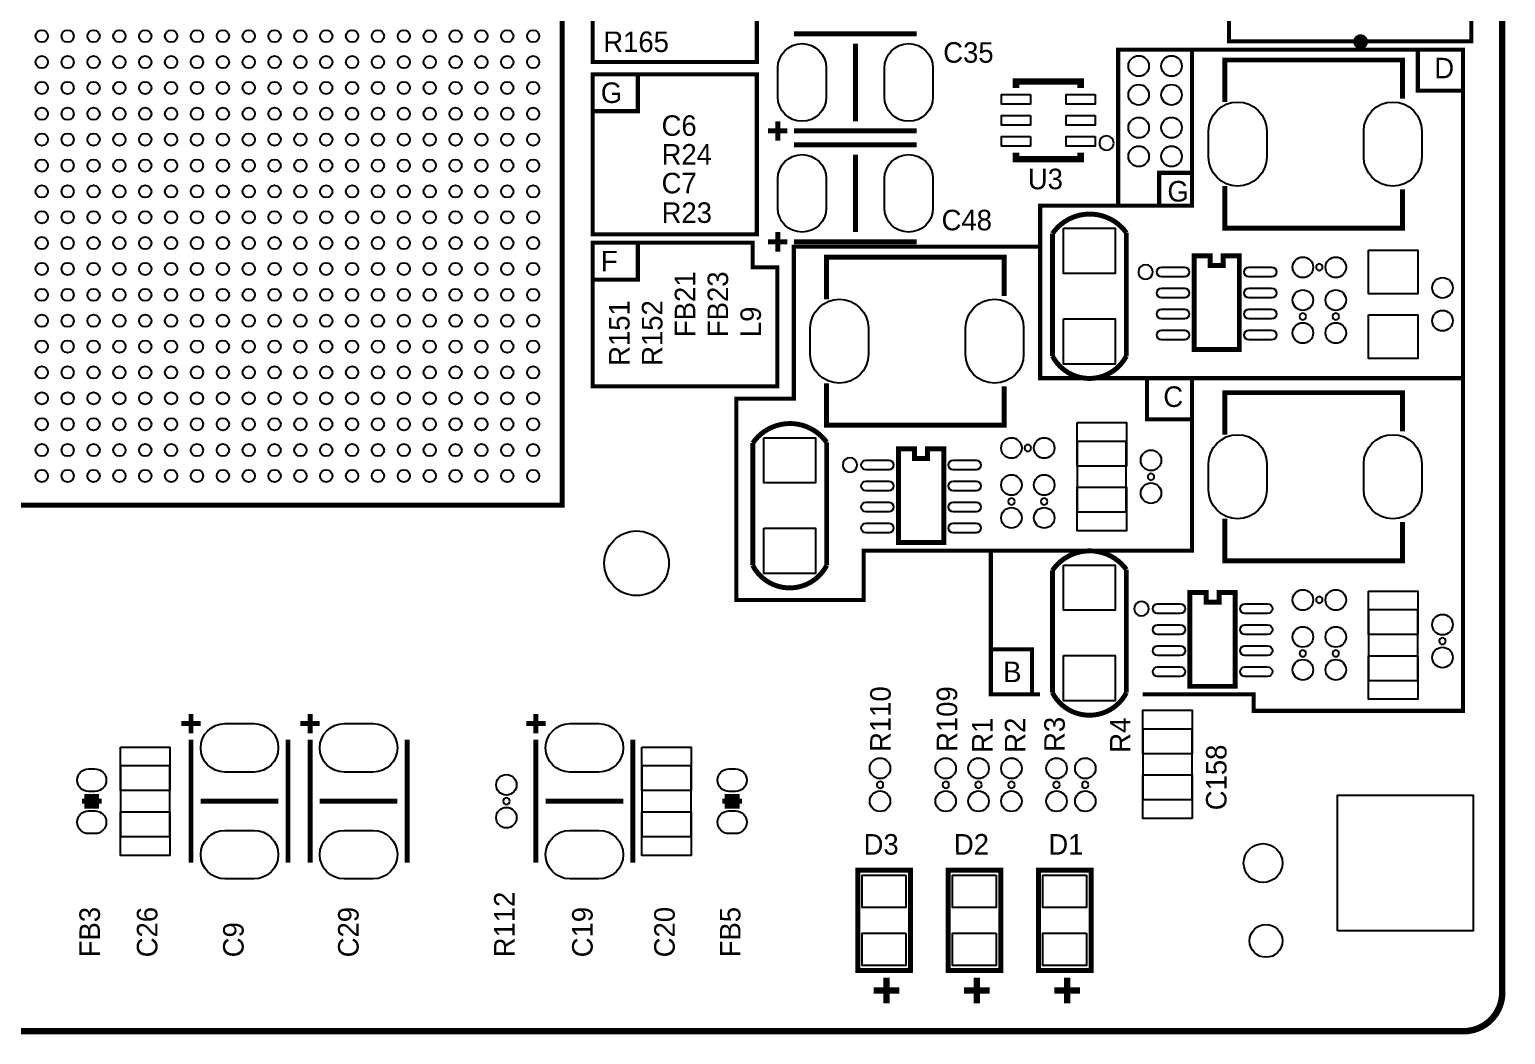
# Model space of a CAD drawing. Extents: x -0.1 to 75.1, y -0.1 to 56.8.
# Drawn here: x 29.44 to 75.1, y -0.1 to 30.97 of the extents above; entities that cross this region are included whole.
import ezdxf

# ---------------------------------------------------------------- set-up
doc = ezdxf.new("R2010")
doc.units = 0
for name, color, linetype in [('BG_OUTLINE', 7, 'CONTINUOUS'), ('BG_SILKSCREEN_TOP', 254, 'CONTINUOUS'), ('PG_SILKSCREEN_TOP', 7, 'CONTINUOUS'), ('PIN_TOP', 12, 'CONTINUOUS'), ('RD_SILKSCREEN_TOP', 253, 'CONTINUOUS')]:
    doc.layers.add(name, color=color, linetype=linetype)

msp = doc.modelspace()

# ---------------------------------------------------------------- linework, layer by layer
at = {"layer": 'BG_OUTLINE', "const_width": 0.2}
msp.add_lwpolyline([(1.199998, 0), (73.800005, 0, 0.414212), (75.000002, 1.199998), (75.000002, 53.799994, 0.414213), (73.800005, 54.999992), (1.199998, 54.999992, 0.414214), (0, 53.799994), (0, 1.199998, 0.414212), (1.199998, 0)], format="xyb", dxfattribs=at)
at = {"layer": 'BG_SILKSCREEN_TOP', "const_width": 0.127}
for points in [[(66.548, 33.655), (66.548, 30.607), (74.041, 30.607), (74.041, 39.243), (66.421, 39.243), (66.421, 37.592)], [(48.641, 34.671), (48.641, 33.401), (46.863, 33.401), (46.863, 29.972), (51.943, 29.972), (51.943, 35.306), (48.641, 35.306), (48.641, 34.671)], [(73.787, 20.193), (73.787, 30.353), (65.405, 30.353), (65.405, 25.527), (60.706, 25.527), (60.706, 24.257)], [(65.405, 30.353), (63.119, 30.353), (63.119, 25.527)], [(72.39, 30.353), (72.39, 29.083), (73.787, 29.083)], [(46.863, 28.448), (48.26, 28.448), (48.26, 29.591), (46.863, 29.591), (46.863, 24.638), (49.657, 24.638)], [(48.26, 29.591), (51.943, 29.591), (51.943, 24.638), (49.53, 24.638)], [(65.405, 26.543), (64.389, 26.543), (64.389, 25.527)], [(48.26, 24.384), (48.26, 23.241), (46.863, 23.241)], [(46.863, 24.384), (46.863, 19.939), (52.578, 19.939), (52.578, 23.622), (51.816, 23.622), (51.816, 24.384), (46.863, 24.384)], [(65.405, 20.193), (60.706, 20.193), (60.706, 24.257), (53.086, 24.257), (53.086, 23.876)], [(53.086, 23.876), (53.086, 19.558), (51.308, 19.558), (51.308, 13.335), (55.245, 13.335), (55.245, 14.859), (65.405, 14.859), (65.405, 15.24)], [(63.881, 10.414), (67.31, 10.414), (67.31, 9.906), (73.787, 9.906), (73.787, 20.193), (65.405, 20.193), (65.405, 14.986)], [(64.008, 20.193), (64.008, 18.923), (65.405, 18.923)], [(60.706, 10.414), (59.182, 10.414), (59.182, 14.859)], [(59.182, 11.811), (60.452, 11.811), (60.452, 10.414)]]:
    msp.add_lwpolyline(points, dxfattribs=at)
at = {"layer": 'PG_SILKSCREEN_TOP'}
for points in [[(1.199998, 0), (73.800005, 0, 0.414213), (75.000002, 1.199998), (75.000002, 53.799994, 0.414211), (73.800005, 54.999992), (1.199998, 54.999992, 0.414213), (0, 53.799994), (0, 1.199998, 0.414215), (1.199998, 0)], [(69.4436, 23.622, 1), (69.2404, 23.622, 1), (69.4436, 23.622)], [(68.9356, 22.098, 1), (68.7324, 22.098, 1), (68.9356, 22.098)], [(69.9516, 22.098, 1), (69.7484, 22.098, 1), (69.9516, 22.098)], [(60.4266, 18.034, 1), (60.2234, 18.034, 1), (60.4266, 18.034)], [(64.2366, 17.145, 1), (64.0334, 17.145, 1), (64.2366, 17.145)], [(59.9186, 16.383, 1), (59.7154, 16.383, 1), (59.9186, 16.383)], [(60.9346, 16.383, 1), (60.7314, 16.383, 1), (60.9346, 16.383)], [(69.4436, 13.335, 1), (69.2404, 13.335, 1), (69.4436, 13.335)], [(73.2536, 12.065, 1), (73.0504, 12.065, 1), (73.2536, 12.065)], [(68.9356, 11.684, 1), (68.7324, 11.684, 1), (68.9356, 11.684)], [(69.9516, 11.684, 1), (69.7484, 11.684, 1), (69.9516, 11.684)], [(55.8546, 7.62, 1), (55.6514, 7.62, 1), (55.8546, 7.62)], [(57.8866, 7.62, 1), (57.6834, 7.62, 1), (57.8866, 7.62)], [(58.9026, 7.62, 1), (58.6994, 7.62, 1), (58.9026, 7.62)], [(59.9186, 7.62, 1), (59.7154, 7.62, 1), (59.9186, 7.62)], [(61.3156, 7.62, 1), (61.1124, 7.62, 1), (61.3156, 7.62)], [(62.2046, 7.62, 1), (62.0014, 7.62, 1), (62.2046, 7.62)], [(44.2976, 7.112, 1), (44.0944, 7.112, 1), (44.2976, 7.112)]]:
    msp.add_lwpolyline(points, format="xyb", dxfattribs=at)
for points, const_width in [([(28.924402, 16.269183), (45.924419, 16.269183), (45.924419, 33.269199), (28.924402, 33.269199), (28.924402, 16.269183)], 0.1524), ([(53.091004, 30.836997), (56.890996, 30.836997)], 0.1524), ([(54.991, 30.536998), (54.991, 28.137002)], 0.1524), ([(71.914995, 28.831997), (71.914995, 30.031995), (66.415006, 30.031995), (66.415006, 28.731997)], 0.1524), ([(61.960811, 29.164305), (61.960811, 29.364889), (59.959189, 29.364889), (59.959189, 29.164305)], 0.200711), ([(52.291005, 27.837003), (52.891004, 27.837003)], 0.1524), ([(52.591005, 27.537004), (52.591005, 28.137002)], 0.1524), ([(56.890996, 27.837003), (53.091004, 27.837003)], 0.1524), ([(53.091004, 27.407997), (56.890996, 27.407997)], 0.1524), ([(54.991, 27.107998), (54.991, 24.708002)], 0.1524), ([(61.960811, 27.162811), (61.960811, 26.964589), (59.959189, 26.964589), (59.959189, 27.162811)], 0.200711), ([(66.415006, 26.132003), (66.415006, 24.832005), (71.914995, 24.832005), (71.914995, 26.032003)], 0.1524), ([(52.591005, 24.108004), (52.591005, 24.708002)], 0.1524), ([(52.291005, 24.408003), (52.891004, 24.408003)], 0.1524), ([(56.890996, 24.408003), (53.091004, 24.408003)], 0.1524), ([(59.595995, 22.735997), (59.595995, 23.935995), (54.096006, 23.935995), (54.096006, 22.635997)], 0.1524), ([(65.467001, 23.978997), (65.967, 23.978997), (65.967, 23.678998), (66.367, 23.678998), (66.367, 23.978997), (66.866999, 23.978997), (66.866999, 21.079003), (65.467001, 21.079003), (65.467001, 23.978997)], 0.1524), ([(54.096006, 20.036003), (54.096006, 18.736005), (59.595995, 18.736005), (59.595995, 19.936003)], 0.1524), ([(71.914995, 18.544997), (71.914995, 19.744995), (66.415006, 19.744995), (66.415006, 18.444997)], 0.1524), ([(56.323001, 18.009997), (56.823, 18.009997), (56.823, 17.709998), (57.223, 17.709998), (57.223, 18.009997), (57.722999, 18.009997), (57.722999, 15.110003), (56.323001, 15.110003), (56.323001, 18.009997)], 0.1524), ([(66.415006, 15.845003), (66.415006, 14.545005), (71.914995, 14.545005), (71.914995, 15.745003)], 0.1524), ([(65.340001, 13.564997), (65.84, 13.564997), (65.84, 13.264998), (66.24, 13.264998), (66.24, 13.564997), (66.739999, 13.564997), (66.739999, 10.665003), (65.340001, 10.665003), (65.340001, 13.564997)], 0.1524), ([(34.141004, 9.511995), (34.741002, 9.511995)], 0.1524), ([(34.441003, 9.811995), (34.441003, 9.211996)], 0.1524), ([(37.824004, 9.511995), (38.424002, 9.511995)], 0.1524), ([(38.124003, 9.811995), (38.124003, 9.211996)], 0.1524), ([(44.809004, 9.511995), (45.409002, 9.511995)], 0.1524), ([(45.109003, 9.811995), (45.109003, 9.211996)], 0.1524), ([(34.441003, 5.212004), (34.441003, 9.011996)], 0.1524), ([(37.440997, 9.011996), (37.440997, 5.212004)], 0.1524), ([(38.124003, 5.212004), (38.124003, 9.011996)], 0.1524), ([(41.123997, 9.011996), (41.123997, 5.212004)], 0.1524), ([(45.109003, 5.212004), (45.109003, 9.011996)], 0.1524), ([(48.108997, 9.011996), (48.108997, 5.212004)], 0.1524), ([(31.2166, 6.9596), (31.5214, 6.9596), (31.5214, 7.2644), (31.2166, 7.2644), (31.2166, 6.9596)], 0.1524), ([(51.0286, 6.9596), (51.3334, 6.9596), (51.3334, 7.2644), (51.0286, 7.2644), (51.0286, 6.9596)], 0.1524), ([(31.0642, 7.112), (31.6738, 7.112)], 0.1524), ([(37.140998, 7.112), (34.741002, 7.112)], 0.1524), ([(40.823998, 7.112), (38.424002, 7.112)], 0.1524), ([(47.808998, 7.112), (45.409002, 7.112)], 0.1524), ([(50.8762, 7.112), (51.4858, 7.112)], 0.1524), ([(56.6166, 1.8796), (55.0672, 1.8796), (55.0672, 4.9784), (56.6928, 4.9784), (56.6928, 1.8796), (56.6166, 1.8796)], 0.1524), ([(59.4106, 1.8796), (57.8612, 1.8796), (57.8612, 4.9784), (59.4868, 4.9784), (59.4868, 1.8796), (59.4106, 1.8796)], 0.1524), ([(62.2046, 1.8796), (60.6552, 1.8796), (60.6552, 4.9784), (62.2808, 4.9784), (62.2808, 1.8796), (62.2046, 1.8796)], 0.1524), ([(55.9562, 0.85852), (55.9562, 1.65862)], 0.20066), ([(58.7502, 0.85852), (58.7502, 1.65862)], 0.20066), ([(61.5442, 0.85852), (61.5442, 1.65862)], 0.20066), ([(56.35498, 1.2573), (55.55742, 1.2573)], 0.20066), ([(59.14898, 1.2573), (58.35142, 1.2573)], 0.20066), ([(61.94298, 1.2573), (61.14542, 1.2573)], 0.20066)]:
    msp.add_lwpolyline(points, dxfattribs=dict(at, const_width=const_width))
for points, const_width in [([(70.745096, 30.596078, 1), (70.491096, 30.596078, 1), (70.745096, 30.596078)], 0.2032), ([(63.373, 24.6888), (63.373, 20.8788, -0.607021), (61.087, 20.8788), (61.087, 24.6634, -0.517517), (63.373, 24.6888)], 0.1524), ([(54.102, 18.2118), (54.102, 14.4018, -0.607021), (51.816, 14.4018), (51.816, 18.1864, -0.517517), (54.102, 18.2118)], 0.1524), ([(63.373, 14.2748), (63.373, 10.4648, -0.607021), (61.087, 10.4648), (61.087, 14.2494, -0.517517), (63.373, 14.2748)], 0.1524)]:
    msp.add_lwpolyline(points, format="xyb", dxfattribs=dict(at, const_width=const_width))
for points in [[(62.982704, 27.464004, 1), (62.537296, 27.463996, 1)], [(64.190601, 23.478998, 1), (63.7434, 23.479002, 1)], [(55.046601, 17.509998, 1), (54.5994, 17.510002, 1)], [(64.063601, 13.064998, 1), (63.6164, 13.065002, 1)]]:
    msp.add_lwpolyline(points, format="xyb", close=True, dxfattribs=at)
for points in [[(61.860913, 18.245099), (63.361087, 18.245099), (63.361087, 16.044901), (61.860913, 16.044901)], [(70.877913, 13.038099), (72.378087, 13.038099), (72.378087, 10.837901), (70.877913, 10.837901)], [(65.393087, 7.154901), (63.892887, 7.154901), (63.892887, 9.355125), (65.393087, 9.355125)], [(32.269913, 8.212099), (33.770113, 8.212099), (33.770113, 6.011901), (32.269913, 6.011901)], [(48.398913, 8.212099), (49.899113, 8.212099), (49.899113, 6.011901), (48.398913, 6.011901)]]:
    msp.add_lwpolyline(points, close=True, dxfattribs=at)
at = {"layer": 'PIN_TOP'}
for points in [[(54.090989, 29.786999), (54.090989, 28.887001, -1), (52.590992, 28.887001), (52.590992, 29.786999, -1)], [(57.391008, 29.786999), (57.391008, 28.887001, -1), (55.891011, 28.887001), (55.891011, 29.786999, -1)], [(65.915007, 27.032001), (65.915007, 27.831999, -1), (67.715003, 27.831999), (67.715003, 27.032001, -1)], [(70.714997, 27.032001), (70.714997, 27.831999, -1), (72.514993, 27.831999), (72.514993, 27.032001, -1)], [(54.090989, 26.357999), (54.090989, 25.458001, -1), (52.590992, 25.458001), (52.590992, 26.357999, -1)], [(57.391008, 26.357999), (57.391008, 25.458001, -1), (55.891011, 25.458001), (55.891011, 26.357999, -1)], [(65.166989, 23.328998), (64.466991, 23.328998, -1), (64.466991, 23.628998), (65.166989, 23.628998, -1)], [(67.867009, 23.328998), (67.167011, 23.328998, -1), (67.167011, 23.628998), (67.867009, 23.628998, -1)], [(65.166989, 22.679012), (64.466991, 22.679012, -1), (64.466991, 22.979012), (65.166989, 22.979012, -1)], [(67.867009, 22.679012), (67.167011, 22.679012, -1), (67.167011, 22.979012), (67.867009, 22.979012, -1)], [(53.596007, 20.936001), (53.596007, 21.735999, -1), (55.396003, 21.735999), (55.396003, 20.936001, -1)], [(58.395997, 20.936001), (58.395997, 21.735999, -1), (60.195993, 21.735999), (60.195993, 20.936001, -1)], [(65.166989, 22.029001), (64.466991, 22.029001, -1), (64.466991, 22.329), (65.166989, 22.329, -1)], [(67.867009, 22.029001), (67.167011, 22.029001, -1), (67.167011, 22.329), (67.867009, 22.329, -1)], [(65.166989, 21.378989), (64.466991, 21.378989, -1), (64.466991, 21.678989), (65.166989, 21.678989, -1)], [(67.867009, 21.378989), (67.167011, 21.378989, -1), (67.167011, 21.678989), (67.867009, 21.678989, -1)], [(65.915007, 16.745001), (65.915007, 17.544999, -1), (67.715003, 17.544999), (67.715003, 16.745001, -1)], [(70.714997, 16.745001), (70.714997, 17.544999, -1), (72.514993, 17.544999), (72.514993, 16.745001, -1)], [(56.022989, 17.359998), (55.322991, 17.359998, -1), (55.322991, 17.659998), (56.022989, 17.659998, -1)], [(58.723009, 17.359998), (58.023011, 17.359998, -1), (58.023011, 17.659998), (58.723009, 17.659998, -1)], [(56.022989, 16.710012), (55.322991, 16.710012, -1), (55.322991, 17.010012), (56.022989, 17.010012, -1)], [(58.723009, 16.710012), (58.023011, 16.710012, -1), (58.023011, 17.010012), (58.723009, 17.010012, -1)], [(56.022989, 16.060001), (55.322991, 16.060001, -1), (55.322991, 16.36), (56.022989, 16.36, -1)], [(58.723009, 16.060001), (58.023011, 16.060001, -1), (58.023011, 16.36), (58.723009, 16.36, -1)], [(56.022989, 15.40999), (55.322991, 15.40999, -1), (55.322991, 15.709989), (56.022989, 15.709989, -1)], [(58.723009, 15.40999), (58.023011, 15.40999, -1), (58.023011, 15.709989), (58.723009, 15.709989, -1)], [(65.039989, 12.914998), (64.339991, 12.914998, -1), (64.339991, 13.214998), (65.039989, 13.214998, -1)], [(67.740009, 12.914998), (67.040011, 12.914998, -1), (67.040011, 13.214998), (67.740009, 13.214998, -1)], [(65.039989, 12.265012), (64.339991, 12.265012, -1), (64.339991, 12.565012), (65.039989, 12.565012, -1)], [(67.740009, 12.265012), (67.040011, 12.265012, -1), (67.040011, 12.565012), (67.740009, 12.565012, -1)], [(65.039989, 11.615001), (64.339991, 11.615001, -1), (64.339991, 11.915), (65.039989, 11.915, -1)], [(67.740009, 11.615001), (67.040011, 11.615001, -1), (67.040011, 11.915), (67.740009, 11.915, -1)], [(65.039989, 10.96499), (64.339991, 10.96499, -1), (64.339991, 11.264989), (65.039989, 11.264989, -1)], [(67.740009, 10.96499), (67.040011, 10.96499, -1), (67.040011, 11.264989), (67.740009, 11.264989, -1)], [(36.390999, 8.012011), (35.491001, 8.012011, -1), (35.491001, 9.512008), (36.390999, 9.512008, -1)], [(40.073999, 8.012011), (39.174001, 8.012011, -1), (39.174001, 9.512008), (40.073999, 9.512008, -1)], [(47.058999, 8.012011), (46.159001, 8.012011, -1), (46.159001, 9.512008), (47.058999, 9.512008, -1)], [(31.269, 8.112011), (31.469, 8.112011, -1), (31.469, 7.412012), (31.269, 7.412012, -1)], [(51.081, 8.112011), (51.281, 8.112011, -1), (51.281, 7.412012), (51.081, 7.412012, -1)], [(31.269, 6.811988), (31.469, 6.811988, -1), (31.469, 6.111989), (31.269, 6.111989, -1)], [(51.081, 6.811988), (51.281, 6.811988, -1), (51.281, 6.111989), (51.081, 6.111989, -1)], [(36.390999, 4.711992), (35.491001, 4.711992, -1), (35.491001, 6.211989), (36.390999, 6.211989, -1)], [(40.073999, 4.711992), (39.174001, 4.711992, -1), (39.174001, 6.211989), (40.073999, 6.211989, -1)], [(47.058999, 4.711992), (46.159001, 4.711992, -1), (46.159001, 6.211989), (47.058999, 6.211989, -1)]]:
    msp.add_lwpolyline(points, format="xyb", close=True, dxfattribs=at)
for points in [[(60.408795, 28.963658), (60.408795, 28.663964), (59.509584, 28.663964), (59.509584, 28.963658)], [(62.410416, 28.963658), (62.410416, 28.663964), (61.511205, 28.663964), (61.511205, 28.963658)], [(60.408795, 28.313342), (60.408795, 28.013647), (59.509584, 28.013647), (59.509584, 28.313342)], [(62.410416, 28.313342), (62.410416, 28.013647), (61.511205, 28.013647), (61.511205, 28.313342)], [(60.408795, 27.663153), (60.408795, 27.363458), (59.509584, 27.363458), (59.509584, 27.663153)], [(62.410416, 27.663153), (62.410416, 27.363458), (61.511205, 27.363458), (61.511205, 27.663153)], [(61.430052, 24.829999), (63.029948, 24.829999), (63.029948, 23.430001), (61.430052, 23.430001)], [(70.866, 24.152098), (72.39, 24.152098), (72.39, 22.805898), (70.866, 22.805898)], [(61.430052, 22.029903), (63.029948, 22.029903), (63.029948, 20.629905), (61.430052, 20.629905)], [(70.866, 22.152102), (72.39, 22.152102), (72.39, 20.805902), (70.866, 20.805902)], [(61.849, 18.818098), (63.373, 18.818098), (63.373, 17.471898), (61.849, 17.471898)], [(52.159052, 18.352999), (53.758948, 18.352999), (53.758948, 16.953001), (52.159052, 16.953001)], [(61.849, 16.818102), (63.373, 16.818102), (63.373, 15.471902), (61.849, 15.471902)], [(52.159052, 15.552903), (53.758948, 15.552903), (53.758948, 14.152905), (52.159052, 14.152905)], [(61.430052, 14.415999), (63.029948, 14.415999), (63.029948, 13.016001), (61.430052, 13.016001)], [(70.866, 13.611098), (72.39, 13.611098), (72.39, 12.264898), (70.866, 12.264898)], [(61.430052, 11.615903), (63.029948, 11.615903), (63.029948, 10.215905), (61.430052, 10.215905)], [(70.866, 11.611102), (72.39, 11.611102), (72.39, 10.264902), (70.866, 10.264902)], [(65.405, 8.581898), (63.881, 8.581898), (63.881, 9.928098), (65.405, 9.928098)], [(32.258, 8.785098), (33.782, 8.785098), (33.782, 7.438898), (32.258, 7.438898)], [(48.387, 8.785098), (49.911, 8.785098), (49.911, 7.438898), (48.387, 7.438898)], [(65.405, 6.581902), (63.881, 6.581902), (63.881, 7.928102), (65.405, 7.928102)], [(69.900038, 3.100045), (69.900038, 7.299935), (74.099928, 7.299935), (74.099928, 3.100045)], [(69.900063, 3.100045), (69.900063, 7.299935), (74.099953, 7.299935), (74.099953, 3.100045)], [(32.258, 6.785102), (33.782, 6.785102), (33.782, 5.438902), (32.258, 5.438902)], [(48.387, 6.785102), (49.911, 6.785102), (49.911, 5.438902), (48.387, 5.438902)], [(56.555005, 4.828159), (56.555005, 3.828161), (55.204995, 3.828161), (55.204995, 4.828159)], [(59.349005, 4.828159), (59.349005, 3.828161), (57.998995, 3.828161), (57.998995, 4.828159)], [(62.143005, 4.828159), (62.143005, 3.828161), (60.792995, 3.828161), (60.792995, 4.828159)], [(56.555005, 3.029839), (56.555005, 2.029841), (55.204995, 2.029841), (55.204995, 3.029839)], [(59.349005, 3.029839), (59.349005, 2.029841), (57.998995, 2.029841), (57.998995, 3.029839)], [(62.143005, 3.029839), (62.143005, 2.029841), (60.792995, 2.029841), (60.792995, 3.029839)]]:
    msp.add_lwpolyline(points, close=True, dxfattribs=at)
for centre, radius in [((29.824705, 30.768696), 0.190005), ((30.624805, 30.768696), 0.190005), ((31.424905, 30.768696), 0.190005), ((32.225005, 30.768696), 0.190005), ((33.025105, 30.768696), 0.190005), ((33.825205, 30.768696), 0.190005), ((34.625305, 30.768696), 0.190005), ((35.425405, 30.768696), 0.190005), ((36.225505, 30.768696), 0.190005), ((37.025605, 30.768696), 0.190005), ((37.823216, 30.768696), 0.190005), ((38.623316, 30.768696), 0.190005), ((39.423416, 30.768696), 0.190005), ((40.223516, 30.768696), 0.190005), ((41.023616, 30.768696), 0.190005), ((41.823716, 30.768696), 0.190005), ((42.623816, 30.768696), 0.190005), ((43.423916, 30.768696), 0.190005), ((44.224016, 30.768696), 0.190005), ((45.024116, 30.768696), 0.190005), ((29.824705, 29.968596), 0.190005), ((30.624805, 29.968596), 0.190005), ((31.424905, 29.968596), 0.190005), ((32.225005, 29.968596), 0.190005), ((33.025105, 29.968596), 0.190005), ((33.825205, 29.968596), 0.190005), ((34.625305, 29.968596), 0.190005), ((35.425405, 29.968596), 0.190005), ((36.225505, 29.968596), 0.190005), ((37.025605, 29.968596), 0.190005), ((37.823216, 29.968596), 0.190005), ((38.623316, 29.968596), 0.190005), ((39.423416, 29.968596), 0.190005), ((40.223516, 29.968596), 0.190005), ((41.023616, 29.968596), 0.190005), ((41.823716, 29.968596), 0.190005), ((42.623816, 29.968596), 0.190005), ((43.423916, 29.968596), 0.190005), ((44.224016, 29.968596), 0.190005), ((45.024116, 29.968596), 0.190005), ((63.754, 29.845), 0.3175), ((64.77, 29.845), 0.3175), ((29.824705, 29.168496), 0.190005), ((30.624805, 29.168496), 0.190005), ((31.424905, 29.168496), 0.190005), ((32.225005, 29.168496), 0.190005), ((33.025105, 29.168496), 0.190005), ((33.825205, 29.168496), 0.190005), ((34.625305, 29.168496), 0.190005), ((35.425405, 29.168496), 0.190005), ((36.225505, 29.168496), 0.190005), ((37.025605, 29.168496), 0.190005), ((37.823216, 29.168496), 0.190005), ((38.623316, 29.168496), 0.190005), ((39.423416, 29.168496), 0.190005), ((40.223516, 29.168496), 0.190005), ((41.023616, 29.168496), 0.190005), ((41.823716, 29.168496), 0.190005), ((42.623816, 29.168496), 0.190005), ((43.423916, 29.168496), 0.190005), ((44.224016, 29.168496), 0.190005), ((45.024116, 29.168496), 0.190005), ((63.754, 28.956), 0.3175), ((64.77, 28.956), 0.3175), ((29.824705, 28.368396), 0.190005), ((30.624805, 28.368396), 0.190005), ((31.424905, 28.368396), 0.190005), ((32.225005, 28.368396), 0.190005), ((33.025105, 28.368396), 0.190005), ((33.825205, 28.368396), 0.190005), ((34.625305, 28.368396), 0.190005), ((35.425405, 28.368396), 0.190005), ((36.225505, 28.368396), 0.190005), ((37.025605, 28.368396), 0.190005), ((37.823216, 28.368396), 0.190005), ((38.623316, 28.368396), 0.190005), ((39.423416, 28.368396), 0.190005), ((40.223516, 28.368396), 0.190005), ((41.023616, 28.368396), 0.190005), ((41.823716, 28.368396), 0.190005), ((42.623816, 28.368396), 0.190005), ((43.423916, 28.368396), 0.190005), ((44.224016, 28.368396), 0.190005), ((45.024116, 28.368396), 0.190005), ((63.754, 27.94), 0.3175), ((64.77, 27.94), 0.3175), ((29.824705, 27.568296), 0.190005), ((30.624805, 27.568296), 0.190005), ((31.424905, 27.568296), 0.190005), ((32.225005, 27.568296), 0.190005), ((33.025105, 27.568296), 0.190005), ((33.825205, 27.568296), 0.190005), ((34.625305, 27.568296), 0.190005), ((35.425405, 27.568296), 0.190005), ((36.225505, 27.568296), 0.190005), ((37.025605, 27.568296), 0.190005), ((37.823216, 27.568296), 0.190005), ((38.623316, 27.568296), 0.190005), ((39.423416, 27.568296), 0.190005), ((40.223516, 27.568296), 0.190005), ((41.023616, 27.568296), 0.190005), ((41.823716, 27.568296), 0.190005), ((42.623816, 27.568296), 0.190005), ((43.423916, 27.568296), 0.190005), ((44.224016, 27.568296), 0.190005), ((45.024116, 27.568296), 0.190005), ((29.824705, 26.768196), 0.190005), ((30.624805, 26.768196), 0.190005), ((31.424905, 26.768196), 0.190005), ((32.225005, 26.768196), 0.190005), ((33.025105, 26.768196), 0.190005), ((33.825205, 26.768196), 0.190005), ((34.625305, 26.768196), 0.190005), ((35.425405, 26.768196), 0.190005), ((36.225505, 26.768196), 0.190005), ((37.025605, 26.768196), 0.190005), ((37.823216, 26.768196), 0.190005), ((38.623316, 26.768196), 0.190005), ((39.423416, 26.768196), 0.190005), ((40.223516, 26.768196), 0.190005), ((41.023616, 26.768196), 0.190005), ((41.823716, 26.768196), 0.190005), ((42.623816, 26.768196), 0.190005), ((43.423916, 26.768196), 0.190005), ((44.224016, 26.768196), 0.190005), ((45.024116, 26.768196), 0.190005), ((63.754, 27.051), 0.3175), ((64.77, 27.051), 0.3175), ((29.824705, 25.968096), 0.190005), ((30.624805, 25.968096), 0.190005), ((31.424905, 25.968096), 0.190005), ((32.225005, 25.968096), 0.190005), ((33.025105, 25.968096), 0.190005), ((33.825205, 25.968096), 0.190005), ((34.625305, 25.968096), 0.190005), ((35.425405, 25.968096), 0.190005), ((36.225505, 25.968096), 0.190005), ((37.025605, 25.968096), 0.190005), ((37.823216, 25.968096), 0.190005), ((38.623316, 25.968096), 0.190005), ((39.423416, 25.968096), 0.190005), ((40.223516, 25.968096), 0.190005), ((41.023616, 25.968096), 0.190005), ((41.823716, 25.968096), 0.190005), ((42.623816, 25.968096), 0.190005), ((43.423916, 25.968096), 0.190005), ((44.224016, 25.968096), 0.190005), ((45.024116, 25.968096), 0.190005), ((29.824705, 25.167996), 0.190005), ((30.624805, 25.167996), 0.190005), ((31.424905, 25.167996), 0.190005), ((32.225005, 25.167996), 0.190005), ((33.025105, 25.167996), 0.190005), ((33.825205, 25.167996), 0.190005), ((34.625305, 25.167996), 0.190005), ((35.425405, 25.167996), 0.190005), ((36.225505, 25.167996), 0.190005), ((37.025605, 25.167996), 0.190005), ((37.823216, 25.167996), 0.190005), ((38.623316, 25.167996), 0.190005), ((39.423416, 25.167996), 0.190005), ((40.223516, 25.167996), 0.190005), ((41.023616, 25.167996), 0.190005), ((41.823716, 25.167996), 0.190005), ((42.623816, 25.167996), 0.190005), ((43.423916, 25.167996), 0.190005), ((44.224016, 25.167996), 0.190005), ((45.024116, 25.167996), 0.190005), ((29.824705, 24.370386), 0.190005), ((30.624805, 24.370386), 0.190005), ((31.424905, 24.370386), 0.190005), ((32.225005, 24.370386), 0.190005), ((33.025105, 24.370386), 0.190005), ((33.825205, 24.370386), 0.190005), ((34.625305, 24.370386), 0.190005), ((35.425405, 24.370386), 0.190005), ((36.225505, 24.370386), 0.190005), ((37.025605, 24.370386), 0.190005), ((37.823216, 24.370386), 0.190005), ((38.623316, 24.370386), 0.190005), ((39.423416, 24.370386), 0.190005), ((40.223516, 24.370386), 0.190005), ((41.023616, 24.370386), 0.190005), ((41.823716, 24.370386), 0.190005), ((42.623816, 24.370386), 0.190005), ((43.423916, 24.370386), 0.190005), ((44.224016, 24.370386), 0.190005), ((45.024116, 24.370386), 0.190005), ((29.824705, 23.570286), 0.190005), ((30.624805, 23.570286), 0.190005), ((31.424905, 23.570286), 0.190005), ((32.225005, 23.570286), 0.190005), ((33.025105, 23.570286), 0.190005), ((33.825205, 23.570286), 0.190005), ((34.625305, 23.570286), 0.190005), ((35.425405, 23.570286), 0.190005), ((36.225505, 23.570286), 0.190005), ((37.025605, 23.570286), 0.190005), ((37.823216, 23.570286), 0.190005), ((38.623316, 23.570286), 0.190005), ((39.423416, 23.570286), 0.190005), ((40.223516, 23.570286), 0.190005), ((41.023616, 23.570286), 0.190005), ((41.823716, 23.570286), 0.190005), ((42.623816, 23.570286), 0.190005), ((43.423916, 23.570286), 0.190005), ((44.224016, 23.570286), 0.190005), ((45.024116, 23.570286), 0.190005), ((68.834, 23.622), 0.3175), ((69.85, 23.622), 0.3175), ((73.152, 22.987), 0.3175), ((29.824705, 22.770186), 0.190005), ((30.624805, 22.770186), 0.190005), ((31.424905, 22.770186), 0.190005), ((32.225005, 22.770186), 0.190005), ((33.025105, 22.770186), 0.190005), ((33.825205, 22.770186), 0.190005), ((34.625305, 22.770186), 0.190005), ((35.425405, 22.770186), 0.190005), ((36.225505, 22.770186), 0.190005), ((37.025605, 22.770186), 0.190005), ((37.823216, 22.770186), 0.190005), ((38.623316, 22.770186), 0.190005), ((39.423416, 22.770186), 0.190005), ((40.223516, 22.770186), 0.190005), ((41.023616, 22.770186), 0.190005), ((41.823716, 22.770186), 0.190005), ((42.623816, 22.770186), 0.190005), ((43.423916, 22.770186), 0.190005), ((44.224016, 22.770186), 0.190005), ((45.024116, 22.770186), 0.190005), ((68.834, 22.606), 0.3175), ((69.85, 22.606), 0.3175), ((29.824705, 21.970086), 0.190005), ((30.624805, 21.970086), 0.190005), ((31.424905, 21.970086), 0.190005), ((32.225005, 21.970086), 0.190005), ((33.025105, 21.970086), 0.190005), ((33.825205, 21.970086), 0.190005), ((34.625305, 21.970086), 0.190005), ((35.425405, 21.970086), 0.190005), ((36.225505, 21.970086), 0.190005), ((37.025605, 21.970086), 0.190005), ((37.823216, 21.970086), 0.190005), ((38.623316, 21.970086), 0.190005), ((39.423416, 21.970086), 0.190005), ((40.223516, 21.970086), 0.190005), ((41.023616, 21.970086), 0.190005), ((41.823716, 21.970086), 0.190005), ((42.623816, 21.970086), 0.190005), ((43.423916, 21.970086), 0.190005), ((44.224016, 21.970086), 0.190005), ((45.024116, 21.970086), 0.190005), ((73.152, 21.971), 0.3175), ((68.834, 21.59), 0.3175), ((69.85, 21.59), 0.3175), ((29.824705, 21.169986), 0.190005), ((30.624805, 21.169986), 0.190005), ((31.424905, 21.169986), 0.190005), ((32.225005, 21.169986), 0.190005), ((33.025105, 21.169986), 0.190005), ((33.825205, 21.169986), 0.190005), ((34.625305, 21.169986), 0.190005), ((35.425405, 21.169986), 0.190005), ((36.225505, 21.169986), 0.190005), ((37.025605, 21.169986), 0.190005), ((37.823216, 21.169986), 0.190005), ((38.623316, 21.169986), 0.190005), ((39.423416, 21.169986), 0.190005), ((40.223516, 21.169986), 0.190005), ((41.023616, 21.169986), 0.190005), ((41.823716, 21.169986), 0.190005), ((42.623816, 21.169986), 0.190005), ((43.423916, 21.169986), 0.190005), ((44.224016, 21.169986), 0.190005), ((45.024116, 21.169986), 0.190005), ((29.824705, 20.369886), 0.190005), ((30.624805, 20.369886), 0.190005), ((31.424905, 20.369886), 0.190005), ((32.225005, 20.369886), 0.190005), ((33.025105, 20.369886), 0.190005), ((33.825205, 20.369886), 0.190005), ((34.625305, 20.369886), 0.190005), ((35.425405, 20.369886), 0.190005), ((36.225505, 20.369886), 0.190005), ((37.025605, 20.369886), 0.190005), ((37.823216, 20.369886), 0.190005), ((38.623316, 20.369886), 0.190005), ((39.423416, 20.369886), 0.190005), ((40.223516, 20.369886), 0.190005), ((41.023616, 20.369886), 0.190005), ((41.823716, 20.369886), 0.190005), ((42.623816, 20.369886), 0.190005), ((43.423916, 20.369886), 0.190005), ((44.224016, 20.369886), 0.190005), ((45.024116, 20.369886), 0.190005), ((29.824705, 19.569786), 0.190005), ((30.624805, 19.569786), 0.190005), ((31.424905, 19.569786), 0.190005), ((32.225005, 19.569786), 0.190005), ((33.025105, 19.569786), 0.190005), ((33.825205, 19.569786), 0.190005), ((34.625305, 19.569786), 0.190005), ((35.425405, 19.569786), 0.190005), ((36.225505, 19.569786), 0.190005), ((37.025605, 19.569786), 0.190005), ((37.823216, 19.569786), 0.190005), ((38.623316, 19.569786), 0.190005), ((39.423416, 19.569786), 0.190005), ((40.223516, 19.569786), 0.190005), ((41.023616, 19.569786), 0.190005), ((41.823716, 19.569786), 0.190005), ((42.623816, 19.569786), 0.190005), ((43.423916, 19.569786), 0.190005), ((44.224016, 19.569786), 0.190005), ((45.024116, 19.569786), 0.190005), ((29.824705, 18.769686), 0.190005), ((30.624805, 18.769686), 0.190005), ((31.424905, 18.769686), 0.190005), ((32.225005, 18.769686), 0.190005), ((33.025105, 18.769686), 0.190005), ((33.825205, 18.769686), 0.190005), ((34.625305, 18.769686), 0.190005), ((35.425405, 18.769686), 0.190005), ((36.225505, 18.769686), 0.190005), ((37.025605, 18.769686), 0.190005), ((37.823216, 18.769686), 0.190005), ((38.623316, 18.769686), 0.190005), ((39.423416, 18.769686), 0.190005), ((40.223516, 18.769686), 0.190005), ((41.023616, 18.769686), 0.190005), ((41.823716, 18.769686), 0.190005), ((42.623816, 18.769686), 0.190005), ((43.423916, 18.769686), 0.190005), ((44.224016, 18.769686), 0.190005), ((45.024116, 18.769686), 0.190005), ((59.817, 18.034), 0.3175), ((60.833, 18.034), 0.3175), ((29.824705, 17.969586), 0.190005), ((30.624805, 17.969586), 0.190005), ((31.424905, 17.969586), 0.190005), ((32.225005, 17.969586), 0.190005), ((33.025105, 17.969586), 0.190005), ((33.825205, 17.969586), 0.190005), ((34.625305, 17.969586), 0.190005), ((35.425405, 17.969586), 0.190005), ((36.225505, 17.969586), 0.190005), ((37.025605, 17.969586), 0.190005), ((37.823216, 17.969586), 0.190005), ((38.623316, 17.969586), 0.190005), ((39.423416, 17.969586), 0.190005), ((40.223516, 17.969586), 0.190005), ((41.023616, 17.969586), 0.190005), ((41.823716, 17.969586), 0.190005), ((42.623816, 17.969586), 0.190005), ((43.423916, 17.969586), 0.190005), ((44.224016, 17.969586), 0.190005), ((45.024116, 17.969586), 0.190005), ((64.135, 17.653), 0.3175), ((29.824705, 17.169486), 0.190005), ((30.624805, 17.169486), 0.190005), ((31.424905, 17.169486), 0.190005), ((32.225005, 17.169486), 0.190005), ((33.025105, 17.169486), 0.190005), ((33.825205, 17.169486), 0.190005), ((34.625305, 17.169486), 0.190005), ((35.425405, 17.169486), 0.190005), ((36.225505, 17.169486), 0.190005), ((37.025605, 17.169486), 0.190005), ((37.823216, 17.169486), 0.190005), ((38.623316, 17.169486), 0.190005), ((39.423416, 17.169486), 0.190005), ((40.223516, 17.169486), 0.190005), ((41.023616, 17.169486), 0.190005), ((41.823716, 17.169486), 0.190005), ((42.623816, 17.169486), 0.190005), ((43.423916, 17.169486), 0.190005), ((44.224016, 17.169486), 0.190005), ((45.024116, 17.169486), 0.190005), ((59.817, 16.891), 0.3175), ((60.833, 16.891), 0.3175), ((64.135, 16.637), 0.3175), ((59.817, 15.875), 0.3175), ((60.833, 15.875), 0.3175), ((48.224415, 14.469186), 1.000747), ((68.834, 13.335), 0.3175), ((69.85, 13.335), 0.3175), ((73.152, 12.573), 0.3175), ((68.834, 12.192), 0.3175), ((69.85, 12.192), 0.3175), ((73.152, 11.557), 0.3175), ((68.834, 11.176), 0.3175), ((69.85, 11.176), 0.3175), ((55.753, 8.128), 0.3175), ((57.785, 8.128), 0.3175), ((58.801, 8.128), 0.3175), ((59.817, 8.128), 0.3175), ((61.214, 8.128), 0.3175), ((62.103, 8.128), 0.3175), ((44.196, 7.62), 0.3175), ((55.753, 7.112), 0.3175), ((57.785, 7.112), 0.3175), ((58.801, 7.112), 0.3175), ((59.817, 7.112), 0.3175), ((61.214, 7.112), 0.3175), ((62.103, 7.112), 0.3175), ((44.196, 6.604), 0.3175), ((67.599992, 5.19999), 0.599948), ((67.691, 2.794), 0.508)]:
    msp.add_circle(centre, radius, dxfattribs=at)

# ---------------------------------------------------------------- texts
at = {"layer": 'BG_SILKSCREEN_TOP'}
for s, p in [('D', (72.898, 29.464)), ('G', (47.117, 28.702)), ('G', (64.643, 25.654)), ('F', (47.117, 23.495)), ('C', (64.516, 19.304)), ('B', (59.563, 10.795))]:
    msp.add_text(s, height=0.635, dxfattribs=at).set_placement(p)
at = {"layer": 'RD_SILKSCREEN_TOP'}
for s, p in [('R165', (47.1932, 30.2768)), ('C35', (57.7088, 29.9466)), ('C6', (48.9966, 27.686)), ('R24', (48.9966, 26.797)), ('C7', (48.9966, 25.908)), ('U3', (60.325, 26.035)), ('R23', (48.9966, 24.9936)), ('C48', (57.658, 24.765)), ('D3', (55.245, 5.461)), ('D1', (60.96, 5.461))]:
    msp.add_text(s, height=0.635, dxfattribs=at).set_placement(p)
for s, rotation, p in [('FB21', 90, (50.038, 21.463)), ('FB23', 90, (51.054, 21.463)), ('R151', 90, (48.006, 20.574)), ('R152', 90, (49.022, 20.574)), ('L9', 90, (52.07, 21.463)), ('R110', 90, (56.0832, 8.636)), ('R109', 90, (58.1406, 8.636)), ('R1', 90, (59.2328, 8.6106)), ('R2', 90, (60.2488, 8.6106)), ('R3', 90, (61.468, 8.636)), ('R4', 90, (63.5, 8.6106)), ('C158', 90, (66.4718, 6.8326)), ('D2', 0.175, (58.039, 5.461)), ('R112', 90, (44.45, 2.286)), ('FB3', 90, (31.623, 2.286)), ('C26', 90, (33.401, 2.286)), ('C29', 90, (39.624, 2.286)), ('C19', 90, (46.863, 2.286)), ('C20', 90, (49.403, 2.286)), ('FB5', 90, (51.435, 2.286)), ('C9', 90, (36.068, 2.286))]:
    msp.add_text(s, height=0.635, rotation=rotation, dxfattribs=at).set_placement(p)

doc.saveas('drawing.dxf')
